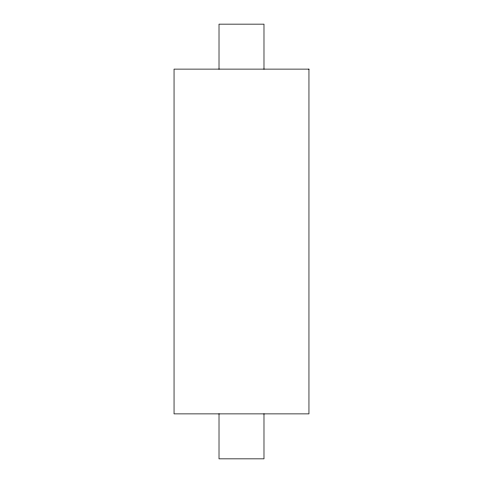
<?xml version="1.0" encoding="UTF-8"?>
<svg xmlns="http://www.w3.org/2000/svg" width="483" height="483" viewBox="0 0 483 483"><rect width="100%" height="100%" fill="white"/><g stroke="black" fill="none" stroke-linecap="round" stroke-linejoin="round"><path stroke-width="0.72" d="M263.984 69.117L263.984 24.15L219.016 24.15L219.016 69.117M263.984 413.883L263.984 458.85L219.016 458.85L219.016 413.883M308.951 69.117L174.049 69.117L174.049 413.883L308.951 413.883L308.951 69.117"/></g></svg>
